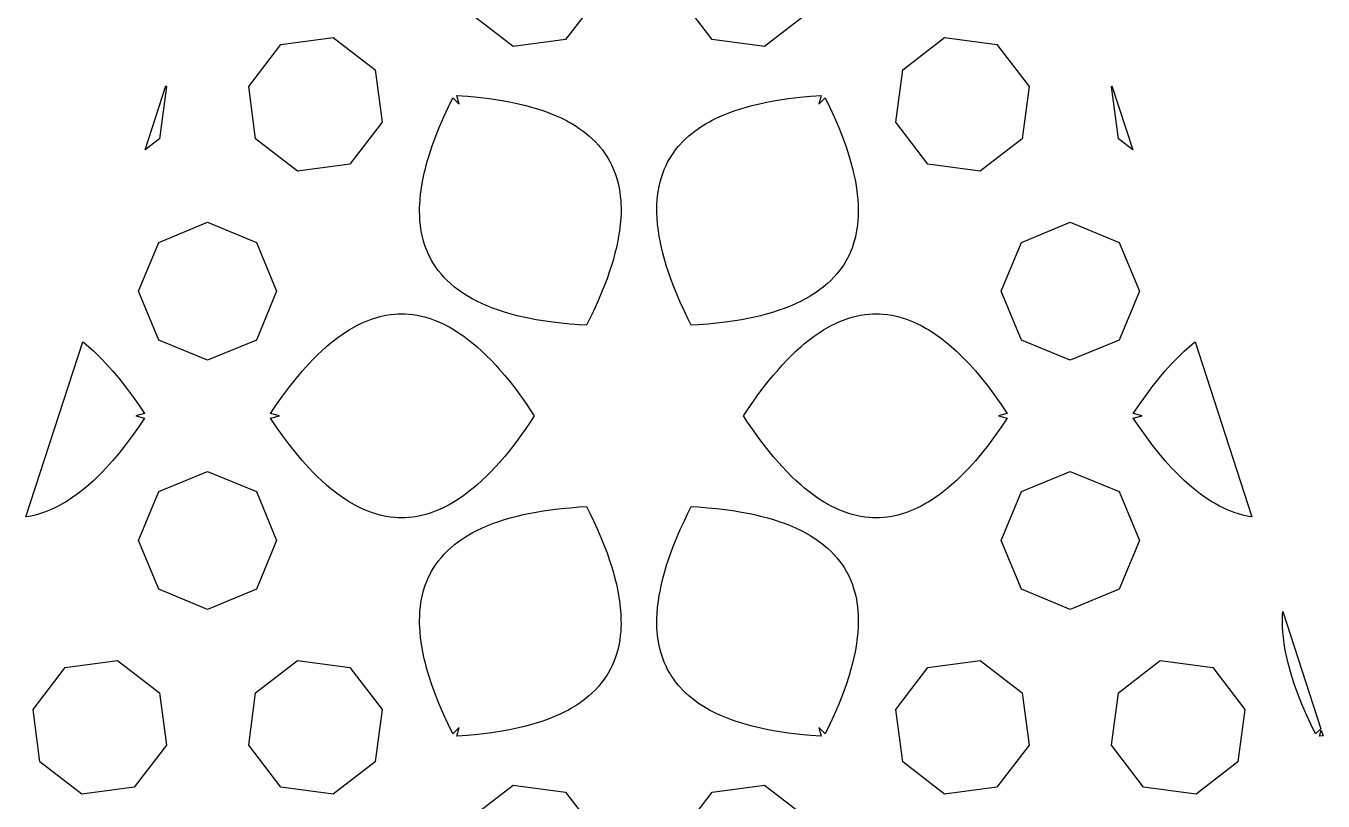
# Model space of a CAD drawing. Header units: metres. Extents: x -75 to 75, y 0 to 231.
# Drawn here: x -21.32 to 23.79, y 116.52 to 143.45 of the extents above; entities that cross this region are included whole.
import ezdxf

# ---------------------------------------------------------------- set-up
doc = ezdxf.new("R2010")
doc.units = ezdxf.units.M

msp = doc.modelspace()

# ---------------------------------------------------------------- linework, layer by layer
for p, q in [((-1.43143, 144.437), (-2.54974, 142.981)), ((2.54974, 142.981), (1.43143, 144.437)), ((-4.37073, 142.74), (-5.82825, 143.859)), ((5.82825, 143.859), (4.37073, 142.74)), ((-12.4503, 142.808), (-10.6293, 143.048)), ((-10.6293, 143.048), (-9.17175, 141.929)), ((-2.54974, 142.981), (-4.37073, 142.74)), ((4.37073, 142.74), (2.54974, 142.981)), ((9.17175, 141.929), (10.6293, 143.048)), ((10.6293, 143.048), (12.4503, 142.808)), ((-13.5686, 141.351), (-12.4503, 142.808)), ((12.4503, 142.808), (13.5686, 141.351)), ((-9.17175, 141.929), (-8.93143, 140.107)), ((8.93143, 140.107), (9.17175, 141.929)), ((-17.1713, 139.146), (-16.4478, 141.372)), ((-16.4314, 141.351), (-16.6718, 139.529)), ((-16.4478, 141.372), (-16.4314, 141.351)), ((-13.3282, 139.529), (-13.5686, 141.351)), ((13.5686, 141.351), (13.3282, 139.529)), ((16.4314, 141.351), (16.4478, 141.372)), ((16.6718, 139.529), (16.4314, 141.351)), ((16.4478, 141.372), (17.1713, 139.146)), ((-6.63712, 140.62), (-6.47186, 140.957)), ((-6.47186, 140.957), (-6.25214, 140.733)), ((-6.25214, 140.733), (-6.33728, 141.036)), ((-6.33728, 141.036), (-5.96283, 141.01)), ((-5.96283, 141.01), (-5.60028, 140.977)), ((-5.60028, 140.977), (-5.20203, 140.93)), ((-5.20203, 140.93), (-4.81979, 140.873)), ((-4.81979, 140.873), (-4.49844, 140.816)), ((-4.49844, 140.816), (-4.19174, 140.751)), ((-4.19174, 140.751), (-3.93677, 140.689)), ((3.93677, 140.689), (4.19174, 140.751)), ((4.19174, 140.751), (4.49844, 140.815)), ((4.49844, 140.815), (4.81979, 140.873)), ((4.81979, 140.873), (5.20203, 140.93)), ((5.20203, 140.93), (5.60028, 140.977)), ((5.60028, 140.977), (5.96283, 141.01)), ((5.96283, 141.01), (6.33728, 141.036)), ((6.33728, 141.036), (6.25214, 140.733)), ((6.25214, 140.733), (6.47186, 140.957)), ((6.47186, 140.957), (6.63712, 140.62)), ((-6.94839, 139.921), (-6.78955, 140.29)), ((-6.78955, 140.29), (-6.63712, 140.62)), ((-3.93677, 140.689), (-3.73306, 140.634)), ((-3.73306, 140.634), (-3.57376, 140.587)), ((-3.57376, 140.587), (-3.34442, 140.513)), ((-3.34442, 140.513), (-3.15994, 140.446)), ((-3.15994, 140.446), (-2.87659, 140.332)), ((-2.87659, 140.332), (-2.70905, 140.255)), ((2.70905, 140.255), (2.87659, 140.332)), ((2.87659, 140.332), (3.15994, 140.446)), ((3.15994, 140.446), (3.34442, 140.513)), ((3.34442, 140.513), (3.57376, 140.587)), ((3.57376, 140.587), (3.73306, 140.634)), ((3.73306, 140.634), (3.93677, 140.689)), ((6.63712, 140.62), (6.78955, 140.29)), ((6.78955, 140.29), (6.94839, 139.921)), ((-8.93143, 140.107), (-10.0497, 138.651)), ((-7.08984, 139.562), (-6.94839, 139.921)), ((-2.70905, 140.255), (-2.54745, 140.175)), ((-2.54745, 140.175), (-2.45407, 140.126)), ((-2.45407, 140.126), (-2.36206, 140.074)), ((-2.36206, 140.074), (-2.18674, 139.968)), ((-2.18674, 139.968), (-2.07458, 139.894)), ((-2.07458, 139.894), (-1.94138, 139.799)), ((1.94138, 139.799), (2.07458, 139.894)), ((2.07458, 139.894), (2.18674, 139.968)), ((2.18674, 139.968), (2.36206, 140.074)), ((2.36206, 140.074), (2.45407, 140.126)), ((2.45407, 140.126), (2.54745, 140.175)), ((2.54745, 140.175), (2.70905, 140.255)), ((6.94839, 139.921), (7.08984, 139.562)), ((10.0497, 138.651), (8.93143, 140.107)), ((-16.6718, 139.529), (-17.1713, 139.146)), ((-11.8707, 138.41), (-13.3282, 139.529)), ((-7.20062, 139.256), (-7.08984, 139.562)), ((-1.94138, 139.799), (-1.83792, 139.719)), ((-1.83792, 139.719), (-1.74042, 139.638)), ((-1.74042, 139.638), (-1.62231, 139.531)), ((-1.62231, 139.531), (-1.51154, 139.422)), ((-1.51154, 139.422), (-1.40762, 139.309)), ((1.40762, 139.309), (1.51154, 139.422)), ((1.51154, 139.422), (1.62231, 139.531)), ((1.62231, 139.531), (1.74042, 139.638)), ((1.74042, 139.638), (1.83792, 139.719)), ((1.83792, 139.719), (1.94138, 139.799)), ((7.08984, 139.562), (7.20108, 139.256)), ((13.3282, 139.529), (11.8707, 138.41)), ((17.1713, 139.146), (16.6718, 139.529)), ((-7.37228, 138.706), (-7.29858, 138.957)), ((-7.29858, 138.957), (-7.20062, 139.256)), ((-1.40762, 139.309), (-1.36734, 139.263)), ((-1.36734, 139.263), (-1.27213, 139.145)), ((-1.27213, 139.145), (-1.18469, 139.023)), ((-1.18469, 139.023), (-1.11786, 138.922)), ((-1.11786, 138.922), (-1.07025, 138.845)), ((1.07025, 138.845), (1.11786, 138.922)), ((1.11786, 138.922), (1.18469, 139.023)), ((1.18469, 139.023), (1.27213, 139.145)), ((1.27213, 139.145), (1.36734, 139.263)), ((1.36734, 139.263), (1.40762, 139.309)), ((7.20108, 139.256), (7.29813, 138.957)), ((7.29813, 138.957), (7.37228, 138.706)), ((-10.0497, 138.651), (-11.8707, 138.41)), ((-7.46521, 138.341), (-7.4263, 138.502)), ((-7.4263, 138.502), (-7.37228, 138.706)), ((-1.07025, 138.845), (-0.99838, 138.716)), ((-0.99838, 138.716), (-0.94437, 138.607)), ((-0.94437, 138.607), (-0.88257, 138.468)), ((0.88257, 138.468), (0.94437, 138.607)), ((0.94437, 138.607), (0.99838, 138.716)), ((0.99838, 138.716), (1.07025, 138.845)), ((7.37228, 138.706), (7.4263, 138.502)), ((7.4263, 138.502), (7.46521, 138.341)), ((11.8707, 138.41), (10.0497, 138.651)), ((-7.55035, 137.91), (-7.51556, 138.105)), ((-7.51556, 138.105), (-7.46521, 138.341)), ((-0.88257, 138.468), (-0.82718, 138.327)), ((-0.82718, 138.327), (-0.77911, 138.182)), ((-0.77911, 138.182), (-0.73791, 138.033)), ((-0.73791, 138.033), (-0.70175, 137.88)), ((0.70221, 137.88), (0.73746, 138.033)), ((0.73746, 138.033), (0.77911, 138.182)), ((0.77911, 138.182), (0.82718, 138.327)), ((0.82718, 138.327), (0.88257, 138.468)), ((7.46521, 138.341), (7.51511, 138.105)), ((7.51511, 138.105), (7.55035, 137.91)), ((-7.60986, 137.426), (-7.59247, 137.609)), ((-7.59247, 137.609), (-7.55035, 137.91)), ((-0.70175, 137.88), (-0.66788, 137.692)), ((-0.66788, 137.692), (-0.64728, 137.531)), ((0.64728, 137.531), (0.66788, 137.692)), ((0.66788, 137.692), (0.70221, 137.88)), ((7.55035, 137.91), (7.59247, 137.609)), ((7.59247, 137.609), (7.60986, 137.426)), ((-7.6268, 137.036), (-7.62589, 137.141)), ((-7.62589, 137.141), (-7.62131, 137.246)), ((-7.62131, 137.246), (-7.60986, 137.426)), ((-0.64728, 137.531), (-0.63492, 137.399)), ((-0.63492, 137.399), (-0.62714, 137.265)), ((-0.62714, 137.265), (-0.62347, 137.164)), ((-0.62347, 137.164), (-0.62347, 136.956)), ((0.62302, 137.164), (0.62714, 137.265)), ((0.62393, 136.955), (0.62302, 137.164)), ((0.62714, 137.265), (0.63492, 137.399)), ((0.63492, 137.399), (0.64728, 137.531)), ((7.60986, 137.426), (7.62131, 137.246)), ((7.62131, 137.246), (7.62543, 137.141)), ((7.62543, 137.141), (7.6268, 137.035)), ((-7.62177, 136.829), (-7.6268, 137.036)), ((-7.61444, 136.697), (-7.62177, 136.829)), ((-7.59842, 136.533), (-7.61444, 136.697)), ((-0.63171, 136.778), (-0.64911, 136.559)), ((-0.62347, 136.956), (-0.63171, 136.778)), ((0.63171, 136.779), (0.62393, 136.955)), ((0.64911, 136.561), (0.63171, 136.779)), ((7.61444, 136.696), (7.59842, 136.531)), ((7.62222, 136.829), (7.61444, 136.696)), ((7.6268, 137.035), (7.62222, 136.829)), ((-16.6974, 135.931), (-15, 136.634)), ((-15, 136.634), (-13.3026, 135.931)), ((-7.58102, 136.404), (-7.59842, 136.533)), ((-7.55951, 136.279), (-7.58102, 136.404)), ((-7.52701, 136.124), (-7.55951, 136.279)), ((-0.67612, 136.336), (-0.70496, 136.146)), ((-0.64911, 136.559), (-0.67612, 136.336)), ((0.67612, 136.337), (0.64911, 136.561)), ((0.70541, 136.146), (0.67612, 136.337)), ((7.55905, 136.277), (7.52655, 136.123)), ((7.58102, 136.403), (7.55905, 136.277)), ((7.59842, 136.531), (7.58102, 136.403)), ((13.3026, 135.931), (15, 136.634)), ((15, 136.634), (16.6974, 135.931)), ((-17.4001, 134.234), (-16.6974, 135.931)), ((-13.3026, 135.931), (-12.5999, 134.234)), ((-7.48718, 135.973), (-7.52701, 136.124)), ((-7.44141, 135.826), (-7.48718, 135.973)), ((-7.42218, 135.769), (-7.44141, 135.826)), ((-7.36679, 135.628), (-7.42218, 135.769)), ((-0.73379, 135.991), (-0.78415, 135.754)), ((-0.70496, 136.146), (-0.73379, 135.991)), ((0.73379, 135.992), (0.70541, 136.146)), ((0.78415, 135.755), (0.73379, 135.992)), ((7.42172, 135.768), (7.36633, 135.626)), ((7.44095, 135.825), (7.42172, 135.768)), ((7.48718, 135.973), (7.44095, 135.825)), ((7.52655, 136.123), (7.48718, 135.973)), ((12.5999, 134.234), (13.3026, 135.931)), ((16.6974, 135.931), (17.4001, 134.234)), ((-7.30499, 135.489), (-7.36679, 135.628)), ((-7.25143, 135.382), (-7.30499, 135.489)), ((-7.20886, 135.303), (-7.25143, 135.382)), ((-0.83359, 135.553), (-0.90088, 135.307)), ((-0.78415, 135.754), (-0.83359, 135.553)), ((0.83359, 135.553), (0.78415, 135.755)), ((0.90042, 135.307), (0.83359, 135.553)), ((7.25098, 135.381), (7.20795, 135.302)), ((7.30453, 135.488), (7.25098, 135.381)), ((7.36633, 135.626), (7.30453, 135.488)), ((-7.1315, 135.174), (-7.20886, 135.303)), ((-7.06467, 135.073), (-7.1315, 135.174)), ((-6.97723, 134.951), (-7.06467, 135.073)), ((-6.88202, 134.834), (-6.97723, 134.951)), ((-1.01944, 134.927), (-1.10962, 134.666)), ((-0.96359, 135.096), (-1.01944, 134.927)), ((-0.90088, 135.307), (-0.96359, 135.096)), ((0.96405, 135.096), (0.90042, 135.307)), ((1.01898, 134.927), (0.96405, 135.096)), ((1.11008, 134.666), (1.01898, 134.927)), ((6.97632, 134.95), (6.88202, 134.834)), ((7.06467, 135.073), (6.97632, 134.95)), ((7.13104, 135.173), (7.06467, 135.073)), ((7.20795, 135.302), (7.13104, 135.173)), ((-6.7804, 134.719), (-6.88202, 134.834)), ((-6.67191, 134.608), (-6.7804, 134.719)), ((-6.55655, 134.5), (-6.67191, 134.608)), ((-6.41144, 134.377), (-6.55655, 134.5)), ((-1.19293, 134.445), (-1.32019, 134.129)), ((-1.10962, 134.666), (-1.19293, 134.445)), ((1.19247, 134.445), (1.11008, 134.666)), ((1.32019, 134.129), (1.19247, 134.445)), ((6.55655, 134.5), (6.41144, 134.377)), ((6.67099, 134.607), (6.55655, 134.5)), ((6.77948, 134.718), (6.67099, 134.607)), ((6.88202, 134.834), (6.77948, 134.718)), ((-16.6974, 132.537), (-17.4001, 134.234)), ((-12.5999, 134.234), (-13.3026, 132.537)), ((-6.28143, 134.278), (-6.41144, 134.377)), ((-6.17477, 134.202), (-6.28143, 134.278)), ((-6.06216, 134.128), (-6.17477, 134.202)), ((-5.9761, 134.074), (-6.06216, 134.128)), ((-5.79483, 133.97), (-5.9761, 134.074)), ((-5.63828, 133.888), (-5.79483, 133.97)), ((-1.32019, 134.129), (-1.43875, 133.852)), ((1.43875, 133.852), (1.32019, 134.129)), ((5.79483, 133.97), (5.63736, 133.888)), ((5.97519, 134.074), (5.79483, 133.97)), ((6.06216, 134.128), (5.97519, 134.074)), ((6.17477, 134.202), (6.06216, 134.128)), ((6.28143, 134.278), (6.17477, 134.202)), ((6.41144, 134.377), (6.28143, 134.278)), ((13.3026, 132.537), (12.5999, 134.234)), ((17.4001, 134.234), (16.6974, 132.537)), ((-5.44052, 133.794), (-5.63828, 133.888)), ((-5.23361, 133.706), (-5.44052, 133.794)), ((-5.05417, 133.637), (-5.23361, 133.706)), ((-4.90494, 133.583), (-5.05417, 133.637)), ((-4.6756, 133.509), (-4.90494, 133.583)), ((-4.47556, 133.45), (-4.6756, 133.509)), ((-1.56784, 133.57), (-1.70471, 133.283)), ((-1.43875, 133.852), (-1.56784, 133.57)), ((1.56784, 133.57), (1.43875, 133.852)), ((1.70471, 133.283), (1.56784, 133.57)), ((4.6756, 133.509), (4.47556, 133.45)), ((4.90494, 133.583), (4.6756, 133.509)), ((5.05417, 133.637), (4.90494, 133.583)), ((5.23361, 133.706), (5.05417, 133.637)), ((5.43961, 133.794), (5.23361, 133.706)), ((5.63736, 133.888), (5.43961, 133.794)), ((-9.81033, 133.041), (-9.6904, 133.101)), ((-9.6904, 133.101), (-9.54025, 133.169)), ((-9.54025, 133.169), (-9.4194, 133.22)), ((-9.4194, 133.22), (-9.30038, 133.264)), ((-9.30038, 133.264), (-9.1507, 133.312)), ((-9.1507, 133.312), (-9.00055, 133.353)), ((-9.00055, 133.353), (-8.84949, 133.387)), ((-8.84949, 133.387), (-8.79044, 133.399)), ((-8.79044, 133.399), (-8.63892, 133.422)), ((-8.63892, 133.422), (-8.48877, 133.438)), ((-8.48877, 133.438), (-8.37021, 133.445)), ((-8.37021, 133.445), (-8.27911, 133.447)), ((-8.27911, 133.447), (-8.12943, 133.445)), ((-8.12943, 133.445), (-8.01086, 133.438)), ((-8.01086, 133.438), (-7.86072, 133.422)), ((-7.86072, 133.422), (-7.70874, 133.399)), ((-7.70874, 133.399), (-7.55905, 133.368)), ((-7.55905, 133.368), (-7.41028, 133.33)), ((-7.41028, 133.33), (-7.25876, 133.283)), ((-7.25876, 133.283), (-7.08023, 133.219)), ((-7.08023, 133.219), (-6.92917, 133.157)), ((-6.92917, 133.157), (-6.81015, 133.102)), ((-6.81015, 133.102), (-6.6893, 133.041)), ((-4.22882, 133.385), (-4.47556, 133.45)), ((-4.01459, 133.335), (-4.22882, 133.385)), ((-3.83926, 133.298), (-4.01459, 133.335)), ((-3.56964, 133.246), (-3.83926, 133.298)), ((-3.33572, 133.207), (-3.56964, 133.246)), ((-2.99881, 133.16), (-3.33572, 133.207)), ((-2.69989, 133.124), (-2.99881, 133.16)), ((-2.39182, 133.095), (-2.69989, 133.124)), ((-2.07458, 133.07), (-2.39182, 133.095)), ((-1.81961, 133.055), (-2.07458, 133.07)), ((-1.70471, 133.283), (-1.81961, 133.055)), ((1.81961, 133.055), (1.70471, 133.283)), ((2.07458, 133.07), (1.81961, 133.055)), ((2.39182, 133.095), (2.07458, 133.07)), ((2.69989, 133.124), (2.39182, 133.095)), ((2.99881, 133.16), (2.69989, 133.124)), ((3.33572, 133.207), (2.99881, 133.16)), ((3.56964, 133.246), (3.33572, 133.207)), ((3.83926, 133.298), (3.56964, 133.246)), ((4.01459, 133.335), (3.83926, 133.298)), ((4.22882, 133.385), (4.01459, 133.335)), ((4.47556, 133.45), (4.22882, 133.385)), ((6.6893, 133.041), (6.81015, 133.102)), ((6.81015, 133.102), (6.92917, 133.157)), ((6.92917, 133.157), (7.08023, 133.219)), ((7.08023, 133.219), (7.25876, 133.283)), ((7.25876, 133.283), (7.41028, 133.33)), ((7.41028, 133.33), (7.55905, 133.368)), ((7.55905, 133.368), (7.70874, 133.399)), ((7.70874, 133.399), (7.86072, 133.422)), ((7.86072, 133.422), (8.01086, 133.438)), ((8.01086, 133.438), (8.12943, 133.445)), ((8.12943, 133.445), (8.27911, 133.447)), ((8.27911, 133.447), (8.37021, 133.445)), ((8.37021, 133.445), (8.48877, 133.438)), ((8.48877, 133.438), (8.63892, 133.422)), ((8.63892, 133.422), (8.79044, 133.399)), ((8.79044, 133.399), (8.84995, 133.387)), ((8.84995, 133.387), (9.00055, 133.353)), ((9.00055, 133.353), (9.1507, 133.312)), ((9.1507, 133.312), (9.30084, 133.264)), ((9.30084, 133.264), (9.4194, 133.219)), ((9.4194, 133.219), (9.54025, 133.169)), ((9.54025, 133.169), (9.6904, 133.101)), ((9.6904, 133.101), (9.81033, 133.041)), ((-10.7103, 132.438), (-10.4695, 132.626)), ((-10.4695, 132.626), (-10.3203, 132.733)), ((-10.3203, 132.733), (-10.1701, 132.832)), ((-10.1701, 132.832), (-10.08, 132.89)), ((-10.08, 132.89), (-9.98978, 132.943)), ((-9.98978, 132.943), (-9.81033, 133.041)), ((-6.6893, 133.041), (-6.59912, 132.993)), ((-6.59912, 132.993), (-6.41922, 132.889)), ((-6.41922, 132.889), (-6.27045, 132.794)), ((-6.27045, 132.794), (-6.08917, 132.669)), ((-6.08917, 132.669), (-5.91019, 132.535)), ((5.91019, 132.535), (6.08917, 132.669)), ((6.08917, 132.669), (6.27045, 132.794)), ((6.27045, 132.794), (6.41922, 132.889)), ((6.41922, 132.889), (6.59912, 132.993)), ((6.59912, 132.993), (6.6893, 133.041)), ((9.81033, 133.041), (9.99023, 132.943)), ((9.99023, 132.943), (10.0795, 132.889)), ((10.0795, 132.889), (10.1701, 132.832)), ((10.1701, 132.832), (10.3203, 132.733)), ((10.3203, 132.733), (10.4695, 132.626)), ((10.4695, 132.626), (10.7103, 132.438)), ((-21.3151, 126.392), (-19.3383, 132.476)), ((-19.3383, 132.476), (-19.2897, 132.438)), ((-19.2897, 132.438), (-19.1405, 132.312)), ((-19.1405, 132.312), (-18.9601, 132.15)), ((-15, 131.834), (-16.6974, 132.537)), ((-13.3026, 132.537), (-15, 131.834)), ((-11.0403, 132.15), (-10.8595, 132.312)), ((-10.8595, 132.312), (-10.7103, 132.438)), ((-5.91019, 132.535), (-5.75912, 132.414)), ((-5.75912, 132.414), (-5.64011, 132.312)), ((-5.64011, 132.312), (-5.45883, 132.15)), ((5.45929, 132.15), (5.64011, 132.312)), ((5.64011, 132.312), (5.75912, 132.414)), ((5.75912, 132.414), (5.91019, 132.535)), ((10.7103, 132.438), (10.8595, 132.312)), ((10.8595, 132.312), (11.0399, 132.15)), ((15, 131.834), (13.3026, 132.537)), ((16.6974, 132.537), (15, 131.834)), ((18.9597, 132.15), (19.1405, 132.312)), ((19.1405, 132.312), (19.2897, 132.438)), ((19.2897, 132.438), (19.3383, 132.476)), ((19.3383, 132.476), (21.3151, 126.392)), ((-18.9601, 132.15), (-18.8397, 132.036)), ((-18.8397, 132.036), (-18.6896, 131.887)), ((-18.6896, 131.887), (-18.5106, 131.698)), ((-11.4899, 131.698), (-11.3104, 131.887)), ((-11.3104, 131.887), (-11.1603, 132.036)), ((-11.1603, 132.036), (-11.0403, 132.15)), ((-5.45883, 132.15), (-5.31006, 132.007)), ((-5.31006, 132.007), (-5.1297, 131.824)), ((-5.1297, 131.824), (-4.97955, 131.665)), ((4.97955, 131.665), (5.1297, 131.824)), ((5.1297, 131.824), (5.31006, 132.007)), ((5.31006, 132.007), (5.45929, 132.15)), ((11.0399, 132.15), (11.1603, 132.036)), ((11.1603, 132.036), (11.3104, 131.887)), ((11.3104, 131.887), (11.4894, 131.698)), ((18.5101, 131.698), (18.6896, 131.887)), ((18.6896, 131.887), (18.8397, 132.036)), ((18.8397, 132.036), (18.9597, 132.15)), ((-18.5106, 131.698), (-18.3, 131.463)), ((-18.3, 131.463), (-18.0899, 131.215)), ((-11.9101, 131.215), (-11.7, 131.463)), ((-11.7, 131.463), (-11.4899, 131.698)), ((-4.97955, 131.665), (-4.85962, 131.532)), ((-4.85962, 131.532), (-4.67972, 131.323)), ((-4.67972, 131.323), (-4.52957, 131.141)), ((4.52957, 131.141), (4.67972, 131.323)), ((4.67972, 131.323), (4.85962, 131.532)), ((4.85962, 131.532), (4.97955, 131.665)), ((11.4894, 131.698), (11.7, 131.463)), ((11.7, 131.463), (11.9101, 131.215)), ((18.0899, 131.215), (18.3, 131.463)), ((18.3, 131.463), (18.5101, 131.698)), ((-18.0899, 131.215), (-17.8505, 130.913)), ((-17.8505, 130.913), (-17.6102, 130.591)), ((-12.3898, 130.591), (-12.1495, 130.913)), ((-12.1495, 130.913), (-11.9101, 131.215)), ((-4.52957, 131.141), (-4.31992, 130.873)), ((-4.31992, 130.873), (-4.1391, 130.632)), ((4.1391, 130.632), (4.31992, 130.873)), ((4.31992, 130.873), (4.52957, 131.141)), ((11.9101, 131.215), (12.1495, 130.913)), ((12.1495, 130.913), (12.3898, 130.591)), ((17.6102, 130.591), (17.8505, 130.913)), ((17.8505, 130.913), (18.0899, 131.215)), ((-17.6102, 130.591), (-17.4001, 130.293)), ((-12.5999, 130.293), (-12.3898, 130.591)), ((-4.1391, 130.632), (-3.9592, 130.38)), ((-3.9592, 130.38), (-3.77975, 130.117)), ((3.77975, 130.117), (3.96011, 130.38)), ((3.96011, 130.38), (4.1391, 130.632)), ((12.3898, 130.591), (12.5999, 130.293)), ((17.4001, 130.293), (17.6102, 130.591)), ((-17.1904, 129.982), (-17.4966, 129.904)), ((-17.4966, 129.904), (-17.1904, 129.825)), ((-17.4001, 130.293), (-17.1904, 129.982)), ((-12.8096, 129.982), (-12.5999, 130.293)), ((-12.5034, 129.904), (-12.8096, 129.982)), ((-12.8096, 129.825), (-12.5034, 129.904)), ((-3.77975, 130.117), (-3.63831, 129.904)), ((-3.63831, 129.904), (-3.77975, 129.69)), ((3.63831, 129.903), (3.77975, 130.117)), ((3.77975, 129.69), (3.63831, 129.903)), ((12.8096, 129.982), (12.5034, 129.904)), ((12.5034, 129.904), (12.8096, 129.825)), ((12.5999, 130.293), (12.8096, 129.982)), ((17.1904, 129.982), (17.4001, 130.293)), ((17.4966, 129.904), (17.1904, 129.982)), ((17.1904, 129.825), (17.4966, 129.904)), ((-17.4001, 129.515), (-17.6106, 129.216)), ((-17.1904, 129.825), (-17.4001, 129.515)), ((-12.5999, 129.515), (-12.8096, 129.825)), ((-12.3898, 129.217), (-12.5999, 129.515)), ((-3.77975, 129.69), (-3.96011, 129.427)), ((3.9592, 129.428), (3.77975, 129.69)), ((12.5999, 129.515), (12.3894, 129.216)), ((12.8096, 129.825), (12.5999, 129.515)), ((17.4001, 129.515), (17.1904, 129.825)), ((17.6102, 129.217), (17.4001, 129.515)), ((-17.6106, 129.216), (-17.8505, 128.895)), ((-12.1495, 128.895), (-12.3898, 129.217)), ((-4.13956, 129.175), (-4.31992, 128.934)), ((-3.96011, 129.427), (-4.13956, 129.175)), ((4.1391, 129.175), (3.9592, 129.428)), ((4.31992, 128.934), (4.1391, 129.175)), ((12.3894, 129.216), (12.1495, 128.895)), ((17.8505, 128.895), (17.6102, 129.217)), ((-18.0904, 128.592), (-18.3, 128.345)), ((-17.8505, 128.895), (-18.0904, 128.592)), ((-11.9101, 128.593), (-12.1495, 128.895)), ((-11.7, 128.345), (-11.9101, 128.593)), ((-4.52957, 128.667), (-4.68018, 128.484)), ((-4.31992, 128.934), (-4.52957, 128.667)), ((4.52957, 128.667), (4.31992, 128.934)), ((4.67972, 128.485), (4.52957, 128.667)), ((11.9096, 128.592), (11.7, 128.345)), ((12.1495, 128.895), (11.9096, 128.592)), ((18.0899, 128.593), (17.8505, 128.895)), ((18.3, 128.345), (18.0899, 128.593)), ((-18.5101, 128.109), (-18.69, 127.92)), ((-18.3, 128.345), (-18.5101, 128.109)), ((-11.4894, 128.11), (-11.7, 128.345)), ((-11.3104, 127.921), (-11.4894, 128.11)), ((-4.98001, 128.142), (-5.13016, 127.982)), ((-4.86008, 128.275), (-4.98001, 128.142)), ((-4.68018, 128.484), (-4.86008, 128.275)), ((4.85962, 128.276), (4.67972, 128.485)), ((4.97955, 128.143), (4.85962, 128.276)), ((5.1297, 127.983), (4.97955, 128.143)), ((11.4899, 128.109), (11.31, 127.92)), ((11.7, 128.345), (11.4899, 128.109)), ((18.5106, 128.11), (18.3, 128.345)), ((18.6896, 127.921), (18.5106, 128.11)), ((-18.9601, 127.657), (-19.1405, 127.495)), ((-18.8397, 127.772), (-18.9601, 127.657)), ((-18.69, 127.92), (-18.8397, 127.772)), ((-16.6974, 127.271), (-15, 127.974)), ((-15, 127.974), (-13.3026, 127.271)), ((-11.1603, 127.771), (-11.3104, 127.921)), ((-11.0399, 127.658), (-11.1603, 127.771)), ((-10.8595, 127.495), (-11.0399, 127.658)), ((-5.45929, 127.658), (-5.64011, 127.495)), ((-5.31006, 127.8), (-5.45929, 127.658)), ((-5.13016, 127.982), (-5.31006, 127.8)), ((5.31006, 127.8), (5.1297, 127.983)), ((5.45883, 127.657), (5.31006, 127.8)), ((5.64011, 127.495), (5.45883, 127.657)), ((11.0399, 127.657), (10.8595, 127.495)), ((11.1603, 127.772), (11.0399, 127.657)), ((11.31, 127.92), (11.1603, 127.772)), ((13.3026, 127.271), (15, 127.974)), ((15, 127.974), (16.6974, 127.271)), ((18.8397, 127.771), (18.6896, 127.921)), ((18.9601, 127.658), (18.8397, 127.771)), ((19.1405, 127.495), (18.9601, 127.658)), ((-19.2897, 127.369), (-19.5305, 127.181)), ((-19.1405, 127.495), (-19.2897, 127.369)), ((-17.4001, 125.574), (-16.6974, 127.271)), ((-13.3026, 127.271), (-12.5999, 125.574)), ((-10.7103, 127.369), (-10.8595, 127.495)), ((-10.4695, 127.181), (-10.7103, 127.369)), ((-5.91019, 127.272), (-6.08917, 127.138)), ((-5.75958, 127.393), (-5.91019, 127.272)), ((-5.64011, 127.495), (-5.75958, 127.393)), ((5.75912, 127.393), (5.64011, 127.495)), ((5.91019, 127.272), (5.75912, 127.393)), ((6.08917, 127.138), (5.91019, 127.272)), ((10.7103, 127.369), (10.4695, 127.181)), ((10.8595, 127.495), (10.7103, 127.369)), ((12.5999, 125.574), (13.3026, 127.271)), ((16.6974, 127.271), (17.4001, 125.574)), ((19.2897, 127.369), (19.1405, 127.495)), ((19.5305, 127.181), (19.2897, 127.369)), ((-20.1897, 126.766), (-20.3105, 126.706)), ((-20.0102, 126.865), (-20.1897, 126.766)), ((-19.92, 126.918), (-20.0102, 126.865)), ((-19.8299, 126.975), (-19.92, 126.918)), ((-19.6797, 127.075), (-19.8299, 126.975)), ((-19.5305, 127.181), (-19.6797, 127.075)), ((-10.3203, 127.075), (-10.4695, 127.181)), ((-10.1701, 126.975), (-10.3203, 127.075)), ((-10.0795, 126.918), (-10.1701, 126.975)), ((-9.99023, 126.865), (-10.0795, 126.918)), ((-9.81033, 126.766), (-9.99023, 126.865)), ((-9.6904, 126.706), (-9.81033, 126.766)), ((-6.69022, 126.766), (-6.81015, 126.705)), ((-6.60004, 126.814), (-6.69022, 126.766)), ((-6.41922, 126.919), (-6.60004, 126.814)), ((-6.27045, 127.013), (-6.41922, 126.919)), ((-6.08917, 127.138), (-6.27045, 127.013)), ((-2.07458, 126.737), (-1.81961, 126.753)), ((-1.81961, 126.753), (-1.70471, 126.524)), ((1.70471, 126.524), (1.81961, 126.753)), ((1.81961, 126.753), (2.07458, 126.737)), ((6.27045, 127.013), (6.08917, 127.138)), ((6.41922, 126.918), (6.27045, 127.013)), ((6.59912, 126.814), (6.41922, 126.918)), ((6.6893, 126.766), (6.59912, 126.814)), ((6.81015, 126.706), (6.6893, 126.766)), ((9.81033, 126.766), (9.68948, 126.706)), ((9.98978, 126.865), (9.81033, 126.766)), ((10.08, 126.918), (9.98978, 126.865)), ((10.1701, 126.975), (10.08, 126.918)), ((10.3203, 127.075), (10.1701, 126.975)), ((10.4695, 127.181), (10.3203, 127.075)), ((19.6797, 127.075), (19.5305, 127.181)), ((19.8299, 126.975), (19.6797, 127.075)), ((19.9205, 126.918), (19.8299, 126.975)), ((20.0098, 126.865), (19.9205, 126.918)), ((20.1897, 126.766), (20.0098, 126.865)), ((20.3096, 126.706), (20.1897, 126.766)), ((-21.2096, 126.409), (-21.3151, 126.392)), ((-21.1505, 126.42), (-21.2096, 126.409)), ((-20.9995, 126.454), (-21.1505, 126.42)), ((-20.8493, 126.495), (-20.9995, 126.454)), ((-20.701, 126.543), (-20.8493, 126.495)), ((-20.5806, 126.588), (-20.701, 126.543)), ((-20.4607, 126.638), (-20.5806, 126.588)), ((-20.3105, 126.706), (-20.4607, 126.638)), ((-9.54025, 126.638), (-9.6904, 126.706)), ((-9.4194, 126.588), (-9.54025, 126.638)), ((-9.30084, 126.544), (-9.4194, 126.588)), ((-9.1507, 126.495), (-9.30084, 126.544)), ((-9.00055, 126.454), (-9.1507, 126.495)), ((-8.84995, 126.42), (-9.00055, 126.454)), ((-8.79044, 126.408), (-8.84995, 126.42)), ((-8.63892, 126.385), (-8.79044, 126.408)), ((-8.48877, 126.37), (-8.63892, 126.385)), ((-8.37021, 126.362), (-8.48877, 126.37)), ((-8.27911, 126.36), (-8.37021, 126.362)), ((-8.12943, 126.362), (-8.27911, 126.36)), ((-8.01086, 126.37), (-8.12943, 126.362)), ((-7.86072, 126.385), (-8.01086, 126.37)), ((-7.70874, 126.409), (-7.86072, 126.385)), ((-7.55905, 126.439), (-7.70874, 126.409)), ((-7.41028, 126.477), (-7.55905, 126.439)), ((-7.26013, 126.524), (-7.41028, 126.477)), ((-7.08023, 126.588), (-7.26013, 126.524)), ((-6.92917, 126.651), (-7.08023, 126.588)), ((-6.81015, 126.705), (-6.92917, 126.651)), ((-4.90494, 126.225), (-4.6756, 126.299)), ((-4.6756, 126.299), (-4.47556, 126.357)), ((-4.47556, 126.357), (-4.22882, 126.422)), ((-4.22882, 126.422), (-4.01459, 126.472)), ((-4.01459, 126.472), (-3.83926, 126.509)), ((-3.83926, 126.509), (-3.56964, 126.561)), ((-3.56964, 126.561), (-3.33572, 126.6)), ((-3.33572, 126.6), (-2.99881, 126.648)), ((-2.99881, 126.648), (-2.69989, 126.683)), ((-2.69989, 126.683), (-2.39182, 126.713)), ((-2.39182, 126.713), (-2.07458, 126.737)), ((-1.70471, 126.524), (-1.56784, 126.237)), ((1.56784, 126.237), (1.70471, 126.524)), ((2.07458, 126.737), (2.39182, 126.713)), ((2.39182, 126.713), (2.69989, 126.683)), ((2.69989, 126.683), (2.99881, 126.648)), ((2.99881, 126.648), (3.33572, 126.6)), ((3.33572, 126.6), (3.56964, 126.562)), ((3.56964, 126.562), (3.83926, 126.509)), ((3.83926, 126.509), (4.01459, 126.472)), ((4.01459, 126.472), (4.22882, 126.422)), ((4.22882, 126.422), (4.47556, 126.357)), ((4.47556, 126.357), (4.6756, 126.299)), ((4.6756, 126.299), (4.90494, 126.224)), ((6.92917, 126.65), (6.81015, 126.706)), ((7.08023, 126.588), (6.92917, 126.65)), ((7.25876, 126.524), (7.08023, 126.588)), ((7.41028, 126.478), (7.25876, 126.524)), ((7.55905, 126.439), (7.41028, 126.478)), ((7.70874, 126.409), (7.55905, 126.439)), ((7.86072, 126.385), (7.70874, 126.409)), ((8.01086, 126.37), (7.86072, 126.385)), ((8.12943, 126.362), (8.01086, 126.37)), ((8.27911, 126.36), (8.12943, 126.362)), ((8.37021, 126.363), (8.27911, 126.36)), ((8.48877, 126.37), (8.37021, 126.363)), ((8.63892, 126.385), (8.48877, 126.37)), ((8.79044, 126.409), (8.63892, 126.385)), ((8.84949, 126.42), (8.79044, 126.409)), ((9.00055, 126.454), (8.84949, 126.42)), ((9.1507, 126.495), (9.00055, 126.454)), ((9.29901, 126.543), (9.1507, 126.495)), ((9.4194, 126.588), (9.29901, 126.543)), ((9.53934, 126.638), (9.4194, 126.588)), ((9.68948, 126.706), (9.53934, 126.638)), ((20.4597, 126.638), (20.3096, 126.706)), ((20.5806, 126.588), (20.4597, 126.638)), ((20.6992, 126.544), (20.5806, 126.588)), ((20.8493, 126.495), (20.6992, 126.544)), ((20.9995, 126.454), (20.8493, 126.495)), ((21.1501, 126.42), (20.9995, 126.454)), ((21.2096, 126.408), (21.1501, 126.42)), ((21.3151, 126.392), (21.2096, 126.408)), ((-5.79483, 125.837), (-5.63828, 125.919)), ((-5.63828, 125.919), (-5.44052, 126.013)), ((-5.44052, 126.013), (-5.23361, 126.102)), ((-5.23361, 126.102), (-5.05417, 126.171)), ((-5.05417, 126.171), (-4.90494, 126.225)), ((-1.56784, 126.237), (-1.43875, 125.955)), ((-1.43875, 125.955), (-1.32019, 125.678)), ((1.32019, 125.678), (1.43875, 125.955)), ((1.43875, 125.955), (1.56784, 126.237)), ((4.90494, 126.224), (5.05417, 126.171)), ((5.05417, 126.171), (5.23361, 126.102)), ((5.23361, 126.102), (5.44052, 126.013)), ((5.44052, 126.013), (5.63828, 125.919)), ((5.63828, 125.919), (5.79483, 125.837)), ((-16.6974, 123.877), (-17.4001, 125.574)), ((-12.5999, 125.574), (-13.3026, 123.877)), ((-6.55655, 125.307), (-6.41144, 125.43)), ((-6.41144, 125.43), (-6.28143, 125.53)), ((-6.28143, 125.53), (-6.17477, 125.605)), ((-6.17477, 125.605), (-6.06216, 125.679)), ((-6.06216, 125.679), (-5.9761, 125.733)), ((-5.9761, 125.733), (-5.79483, 125.837)), ((-1.32019, 125.678), (-1.19247, 125.362)), ((1.19293, 125.362), (1.32019, 125.678)), ((5.79483, 125.837), (5.9761, 125.733)), ((5.9761, 125.733), (6.06216, 125.679)), ((6.06216, 125.679), (6.17477, 125.605)), ((6.17477, 125.605), (6.28143, 125.53)), ((6.28143, 125.53), (6.41144, 125.43)), ((6.41144, 125.43), (6.55655, 125.307)), ((13.3026, 123.877), (12.5999, 125.574)), ((17.4001, 125.574), (16.6974, 123.877)), ((-6.97723, 124.856), (-6.88202, 124.974)), ((-6.88202, 124.974), (-6.7804, 125.089)), ((-6.7804, 125.089), (-6.67191, 125.199)), ((-6.67191, 125.199), (-6.55655, 125.307)), ((-1.19247, 125.362), (-1.11008, 125.142)), ((-1.11008, 125.142), (-1.01898, 124.881)), ((1.01944, 124.881), (1.10962, 125.142)), ((1.10962, 125.142), (1.19293, 125.362)), ((6.55655, 125.307), (6.67191, 125.199)), ((6.67191, 125.199), (6.7804, 125.089)), ((6.7804, 125.089), (6.88202, 124.974)), ((6.88202, 124.974), (6.97723, 124.856)), ((-7.25143, 124.426), (-7.20886, 124.504)), ((-7.20886, 124.504), (-7.1315, 124.633)), ((-7.1315, 124.633), (-7.06467, 124.735)), ((-7.06467, 124.735), (-6.97723, 124.856)), ((-1.01898, 124.881), (-0.96405, 124.711)), ((-0.96405, 124.711), (-0.90042, 124.5)), ((-0.90042, 124.5), (-0.83359, 124.254)), ((0.83359, 124.254), (0.90088, 124.5)), ((0.90088, 124.5), (0.96359, 124.711)), ((0.96359, 124.711), (1.01944, 124.881)), ((6.97723, 124.856), (7.06467, 124.735)), ((7.06467, 124.735), (7.1315, 124.633)), ((7.1315, 124.633), (7.20886, 124.504)), ((7.20886, 124.504), (7.25143, 124.426)), ((-7.44141, 123.981), (-7.42218, 124.038)), ((-7.42218, 124.038), (-7.36679, 124.18)), ((-7.36679, 124.18), (-7.30499, 124.318)), ((-7.30499, 124.318), (-7.25143, 124.426)), ((-0.83359, 124.254), (-0.78415, 124.053)), ((-0.78415, 124.053), (-0.73379, 123.815)), ((0.73379, 123.815), (0.78415, 124.053)), ((0.78415, 124.053), (0.83359, 124.254)), ((7.25143, 124.426), (7.30499, 124.318)), ((7.30499, 124.318), (7.36679, 124.18)), ((7.36679, 124.18), (7.42218, 124.038)), ((7.42218, 124.038), (7.44141, 123.981)), ((-15, 123.174), (-16.6974, 123.877)), ((-13.3026, 123.877), (-15, 123.174)), ((-7.55951, 123.529), (-7.52701, 123.683)), ((-7.52701, 123.683), (-7.48718, 123.834)), ((-7.48718, 123.834), (-7.44141, 123.981)), ((-0.73379, 123.815), (-0.70541, 123.661)), ((-0.70541, 123.661), (-0.67612, 123.47)), ((0.67612, 123.47), (0.70496, 123.661)), ((0.70496, 123.661), (0.73379, 123.815)), ((7.44141, 123.981), (7.48718, 123.834)), ((7.48718, 123.834), (7.52701, 123.683)), ((7.52701, 123.683), (7.55951, 123.529)), ((15, 123.174), (13.3026, 123.877)), ((16.6974, 123.877), (15, 123.174)), ((-7.61444, 123.111), (-7.59842, 123.275)), ((-7.59842, 123.275), (-7.58102, 123.403)), ((-7.58102, 123.403), (-7.55951, 123.529)), ((-0.67612, 123.47), (-0.64911, 123.247)), ((-0.64911, 123.247), (-0.63171, 123.029)), ((0.63171, 123.029), (0.64911, 123.247)), ((0.64911, 123.247), (0.67612, 123.47)), ((7.55951, 123.529), (7.58102, 123.403)), ((7.58102, 123.403), (7.59842, 123.275)), ((7.59842, 123.275), (7.61444, 123.111)), ((-7.6268, 122.773), (-7.62222, 122.978)), ((-7.62543, 122.667), (-7.6268, 122.773)), ((-7.62222, 122.978), (-7.61444, 123.111)), ((-0.63171, 123.029), (-0.62393, 122.852)), ((-0.62393, 122.852), (-0.62302, 122.643)), ((0.62347, 122.852), (0.63171, 123.029)), ((0.62347, 122.643), (0.62347, 122.852)), ((7.61444, 123.111), (7.62177, 122.978)), ((7.62177, 122.978), (7.6268, 122.772)), ((7.6268, 122.772), (7.62589, 122.667)), ((22.3732, 122.773), (22.3778, 122.978)), ((22.3746, 122.667), (22.3732, 122.773)), ((22.3778, 122.978), (22.3849, 123.1)), ((22.3849, 123.1), (23.7065, 119.033)), ((-7.62131, 122.562), (-7.62543, 122.667)), ((-7.60986, 122.382), (-7.62131, 122.562)), ((-7.59247, 122.198), (-7.60986, 122.382)), ((-0.64728, 122.276), (-0.66834, 122.114)), ((-0.63492, 122.407), (-0.64728, 122.276)), ((-0.62714, 122.541), (-0.63492, 122.407)), ((-0.62302, 122.643), (-0.62714, 122.541)), ((0.62714, 122.542), (0.62347, 122.643)), ((0.63492, 122.408), (0.62714, 122.542)), ((0.64728, 122.276), (0.63492, 122.408)), ((0.66788, 122.116), (0.64728, 122.276)), ((7.60986, 122.381), (7.59247, 122.197)), ((7.62131, 122.561), (7.60986, 122.381)), ((7.62589, 122.667), (7.62131, 122.561)), ((22.3787, 122.562), (22.3746, 122.667)), ((22.3901, 122.382), (22.3787, 122.562)), ((22.4075, 122.198), (22.3901, 122.382)), ((-7.55035, 121.897), (-7.59247, 122.198)), ((-7.51511, 121.702), (-7.55035, 121.897)), ((-0.70221, 121.928), (-0.73791, 121.773)), ((-0.66834, 122.114), (-0.70221, 121.928)), ((0.70175, 121.928), (0.66788, 122.116)), ((0.73791, 121.775), (0.70175, 121.928)), ((7.55035, 121.897), (7.51556, 121.702)), ((7.59247, 122.197), (7.55035, 121.897)), ((22.4496, 121.897), (22.4075, 122.198)), ((22.4849, 121.702), (22.4496, 121.897)), ((-19.9503, 121.157), (-18.1293, 121.397)), ((-18.1293, 121.397), (-16.6718, 120.278)), ((-13.3282, 120.278), (-11.8707, 121.397)), ((-11.8707, 121.397), (-10.0497, 121.157)), ((-7.46521, 121.466), (-7.51511, 121.702)), ((-7.4263, 121.305), (-7.46521, 121.466)), ((-0.88303, 121.338), (-0.94482, 121.2)), ((-0.82764, 121.479), (-0.88303, 121.338)), ((-0.77957, 121.624), (-0.82764, 121.479)), ((-0.73791, 121.773), (-0.77957, 121.624)), ((0.77911, 121.626), (0.73791, 121.775)), ((0.82718, 121.48), (0.77911, 121.626)), ((0.88257, 121.339), (0.82718, 121.48)), ((0.94437, 121.201), (0.88257, 121.339)), ((7.46521, 121.466), (7.4263, 121.305)), ((7.51556, 121.702), (7.46521, 121.466)), ((10.0497, 121.157), (11.8707, 121.397)), ((11.8707, 121.397), (13.3282, 120.278)), ((16.6718, 120.278), (18.1293, 121.397)), ((18.1293, 121.397), (19.9503, 121.157)), ((22.5348, 121.466), (22.4849, 121.702)), ((22.5737, 121.305), (22.5348, 121.466)), ((-21.0686, 119.7), (-19.9503, 121.157)), ((-10.0497, 121.157), (-8.93143, 119.7)), ((-7.37228, 121.101), (-7.4263, 121.305)), ((-7.29813, 120.851), (-7.37228, 121.101)), ((-1.11832, 120.884), (-1.18469, 120.784)), ((-1.07071, 120.961), (-1.11832, 120.884)), ((-0.99838, 121.092), (-1.07071, 120.961)), ((-0.94482, 121.2), (-0.99838, 121.092)), ((0.99838, 121.092), (0.94437, 121.201)), ((1.07025, 120.962), (0.99838, 121.092)), ((1.11786, 120.885), (1.07025, 120.962)), ((1.18469, 120.784), (1.11786, 120.885)), ((7.37228, 121.101), (7.29858, 120.851)), ((7.4263, 121.305), (7.37228, 121.101)), ((8.93143, 119.7), (10.0497, 121.157)), ((19.9503, 121.157), (21.0686, 119.7)), ((22.6277, 121.101), (22.5737, 121.305)), ((22.7019, 120.851), (22.6277, 121.101)), ((-7.20108, 120.552), (-7.29813, 120.851)), ((-7.08984, 120.246), (-7.20108, 120.552)), ((-1.40808, 120.498), (-1.51154, 120.385)), ((-1.36826, 120.544), (-1.40808, 120.498)), ((-1.27304, 120.661), (-1.36826, 120.544)), ((-1.18469, 120.784), (-1.27304, 120.661)), ((1.27213, 120.663), (1.18469, 120.784)), ((1.36734, 120.545), (1.27213, 120.663)), ((1.40762, 120.498), (1.36734, 120.545)), ((1.51154, 120.385), (1.40762, 120.498)), ((7.20062, 120.552), (7.08939, 120.245)), ((7.29858, 120.851), (7.20062, 120.552)), ((22.7989, 120.552), (22.7019, 120.851)), ((22.9102, 120.246), (22.7989, 120.552)), ((-16.6718, 120.278), (-16.4314, 118.456)), ((-13.5686, 118.456), (-13.3282, 120.278)), ((-6.94839, 119.886), (-7.08984, 120.246)), ((-1.94138, 120.009), (-2.07458, 119.913)), ((-1.83792, 120.089), (-1.94138, 120.009)), ((-1.74042, 120.169), (-1.83792, 120.089)), ((-1.62323, 120.275), (-1.74042, 120.169)), ((-1.51154, 120.385), (-1.62323, 120.275)), ((1.62231, 120.276), (1.51154, 120.385)), ((1.74042, 120.169), (1.62231, 120.276)), ((1.83792, 120.089), (1.74042, 120.169)), ((1.94138, 120.009), (1.83792, 120.089)), ((2.07458, 119.913), (1.94138, 120.009)), ((7.08939, 120.245), (6.94794, 119.886)), ((13.3282, 120.278), (13.5686, 118.456)), ((16.4314, 118.456), (16.6718, 120.278)), ((23.0516, 119.886), (22.9102, 120.246)), ((-20.8282, 117.878), (-21.0686, 119.7)), ((-8.93143, 119.7), (-9.17175, 117.878)), ((-6.78955, 119.518), (-6.94839, 119.886)), ((-2.70996, 119.552), (-2.8775, 119.475)), ((-2.54837, 119.632), (-2.70996, 119.552)), ((-2.45407, 119.682), (-2.54837, 119.632)), ((-2.36298, 119.733), (-2.45407, 119.682)), ((-2.18765, 119.839), (-2.36298, 119.733)), ((-2.07458, 119.913), (-2.18765, 119.839)), ((2.18674, 119.84), (2.07458, 119.913)), ((2.36206, 119.733), (2.18674, 119.84)), ((2.45407, 119.682), (2.36206, 119.733)), ((2.54745, 119.632), (2.45407, 119.682)), ((2.70905, 119.552), (2.54745, 119.632)), ((2.87659, 119.476), (2.70905, 119.552)), ((6.94794, 119.886), (6.78955, 119.517)), ((9.17175, 117.878), (8.93143, 119.7)), ((21.0686, 119.7), (20.8282, 117.878)), ((23.2104, 119.518), (23.0516, 119.886)), ((-6.63712, 119.187), (-6.78955, 119.518)), ((-6.47186, 118.85), (-6.63712, 119.187)), ((-6.25214, 119.075), (-6.47186, 118.85)), ((-6.33728, 118.771), (-6.25214, 119.075)), ((-3.93677, 119.118), (-4.19174, 119.057)), ((-3.73306, 119.173), (-3.93677, 119.118)), ((-3.57376, 119.22), (-3.73306, 119.173)), ((-3.34442, 119.294), (-3.57376, 119.22)), ((-3.15994, 119.361), (-3.34442, 119.294)), ((-2.8775, 119.475), (-3.15994, 119.361)), ((3.15994, 119.361), (2.87659, 119.476)), ((3.34442, 119.295), (3.15994, 119.361)), ((3.57376, 119.22), (3.34442, 119.295)), ((3.73306, 119.173), (3.57376, 119.22)), ((3.93677, 119.118), (3.73306, 119.173)), ((4.19174, 119.057), (3.93677, 119.118)), ((6.47186, 118.85), (6.25214, 119.075)), ((6.25214, 119.075), (6.33728, 118.771)), ((6.63666, 119.187), (6.47186, 118.85)), ((6.78955, 119.517), (6.63666, 119.187)), ((23.3629, 119.187), (23.2104, 119.518)), ((23.5281, 118.85), (23.3629, 119.187)), ((-5.96283, 118.797), (-6.33728, 118.771)), ((-5.60028, 118.83), (-5.96283, 118.797)), ((-5.20203, 118.878), (-5.60028, 118.83)), ((-4.81979, 118.934), (-5.20203, 118.878)), ((-4.49844, 118.992), (-4.81979, 118.934)), ((-4.19174, 119.057), (-4.49844, 118.992)), ((4.49844, 118.992), (4.19174, 119.057)), ((4.81979, 118.934), (4.49844, 118.992)), ((5.20203, 118.878), (4.81979, 118.934)), ((5.60028, 118.83), (5.20203, 118.878)), ((5.96283, 118.797), (5.60028, 118.83)), ((6.33728, 118.771), (5.96283, 118.797)), ((23.7065, 119.033), (23.5281, 118.85)), ((23.6627, 118.771), (23.7223, 118.984)), ((23.7885, 118.78), (23.6627, 118.771)), ((23.7223, 118.984), (23.7885, 118.78)), ((-16.4314, 118.456), (-17.5497, 117)), ((-12.4503, 117), (-13.5686, 118.456)), ((13.5686, 118.456), (12.4503, 117)), ((17.5497, 117), (16.4314, 118.456)), ((-19.3707, 116.759), (-20.8282, 117.878)), ((-9.17175, 117.878), (-10.6293, 116.759)), ((10.6293, 116.759), (9.17175, 117.878)), ((20.8282, 117.878), (19.3707, 116.759)), ((-17.5497, 117), (-19.3707, 116.759)), ((-10.6293, 116.759), (-12.4503, 117)), ((-5.82825, 115.948), (-4.37073, 117.067)), ((-4.37073, 117.067), (-2.54974, 116.827)), ((-2.54974, 116.827), (-1.43143, 115.37)), ((1.43143, 115.37), (2.54974, 116.827)), ((2.54974, 116.827), (4.37073, 117.067)), ((4.37073, 117.067), (5.82825, 115.948)), ((12.4503, 117), (10.6293, 116.759)), ((19.3707, 116.759), (17.5497, 117))]:
    msp.add_line(p, q)

doc.saveas('drawing.dxf')
